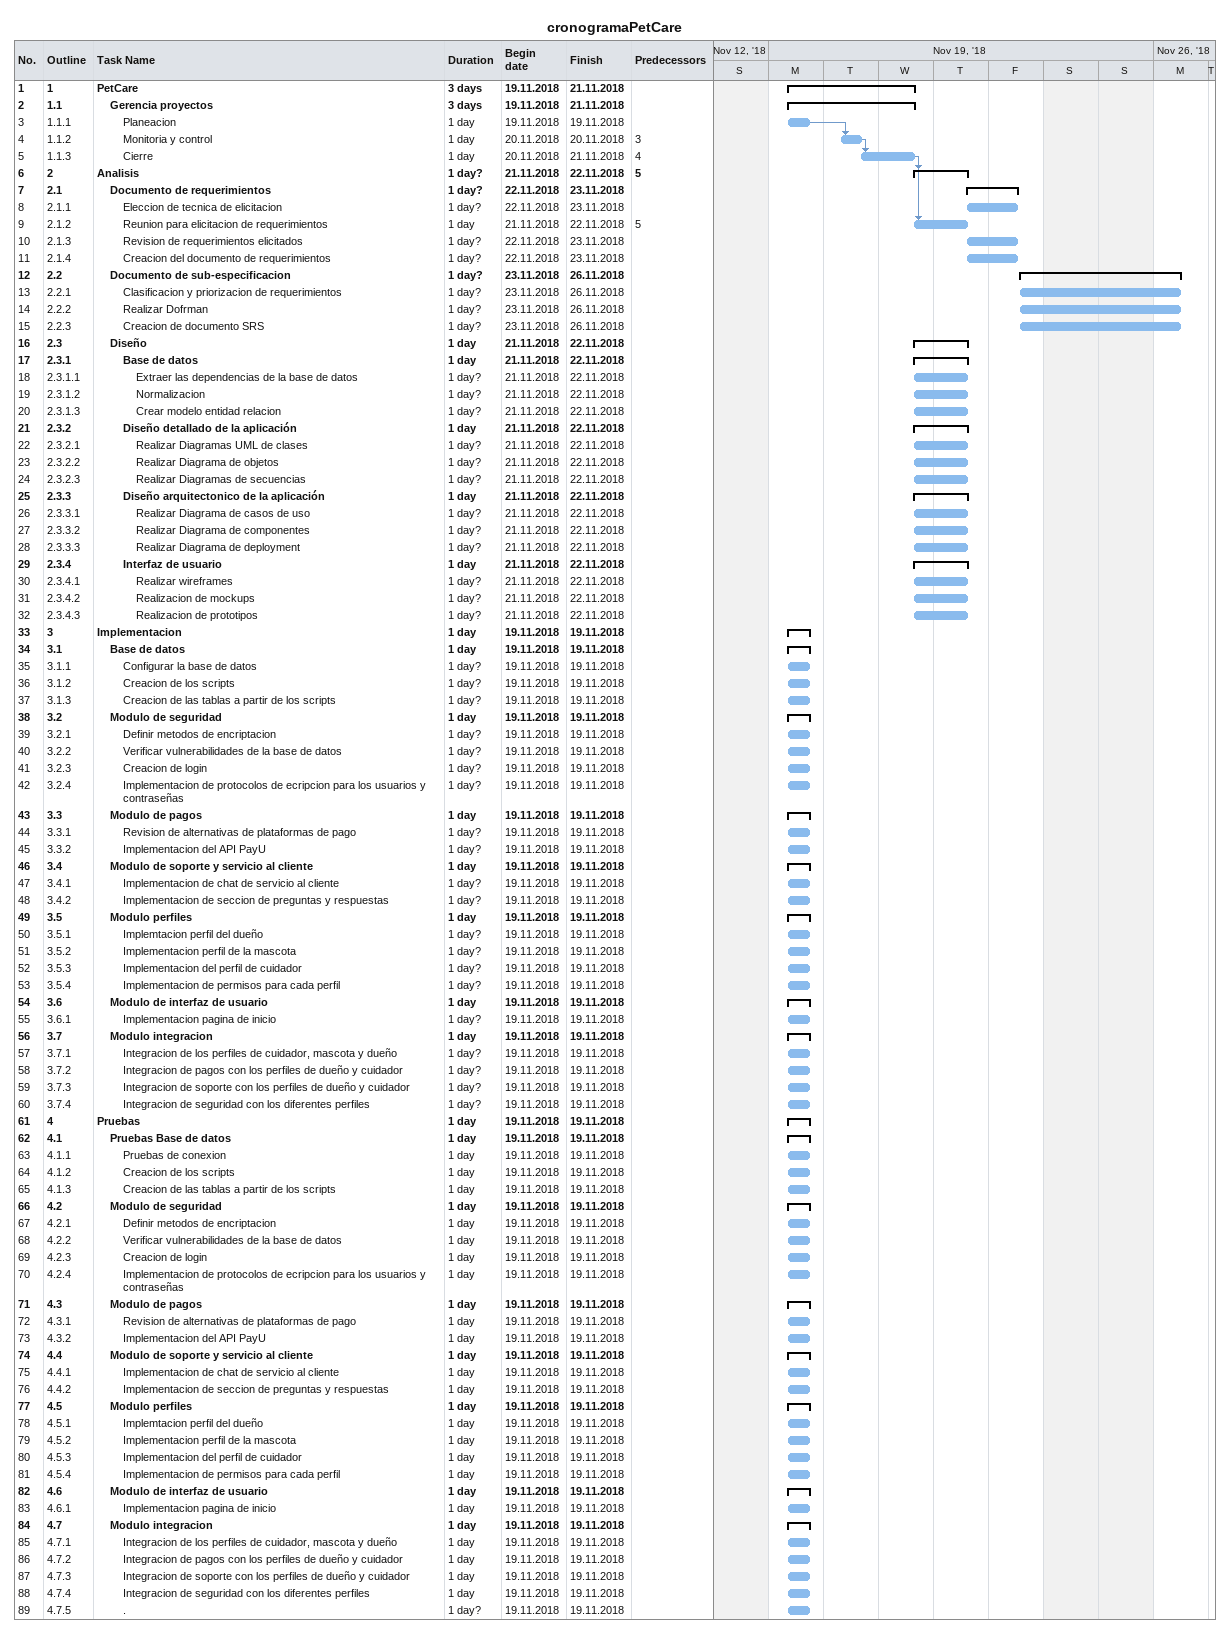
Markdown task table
cronogramaPetCare

| ID | WBS | Task | Duration | Start | Finish | Predecessors |
|---|---|---|---|---|---|---|
| 1 | 1 | **PetCare** | 3d | 2018-11-19 | 2018-11-21 |  |
| 2 | 1.1 | **Gerencia proyectos** | 3d | 2018-11-19 | 2018-11-21 |  |
| 3 | 1.1.1 | Planeacion | 1d | 2018-11-19 | 2018-11-19 |  |
| 4 | 1.1.2 | Monitoria y control | 1d | 2018-11-20 | 2018-11-20 | 3 |
| 5 | 1.1.3 | Cierre | 1d | 2018-11-20 | 2018-11-21 | 4 |
| 6 | 2 | **Analisis** | 1d? | 2018-11-21 | 2018-11-22 | 5 |
| 7 | 2.1 | **Documento de requerimientos** | 1d? | 2018-11-22 | 2018-11-23 |  |
| 8 | 2.1.1 | Eleccion de tecnica de elicitacion | 1d? | 2018-11-22 | 2018-11-23 |  |
| 9 | 2.1.2 | Reunion para elicitacion de requerimientos | 1d | 2018-11-21 | 2018-11-22 | 5 |
| 10 | 2.1.3 | Revision de requerimientos elicitados | 1d? | 2018-11-22 | 2018-11-23 |  |
| 11 | 2.1.4 | Creacion del documento de requerimientos | 1d? | 2018-11-22 | 2018-11-23 |  |
| 12 | 2.2 | **Documento de sub-especificacion** | 1d? | 2018-11-23 | 2018-11-26 |  |
| 13 | 2.2.1 | Clasificacion y priorizacion de requerimientos | 1d? | 2018-11-23 | 2018-11-26 |  |
| 14 | 2.2.2 | Realizar Dofrman | 1d? | 2018-11-23 | 2018-11-26 |  |
| 15 | 2.2.3 | Creacion de documento SRS | 1d? | 2018-11-23 | 2018-11-26 |  |
| 16 | 2.3 | **Diseño** | 1d | 2018-11-21 | 2018-11-22 |  |
| 17 | 2.3.1 | **Base de datos** | 1d | 2018-11-21 | 2018-11-22 |  |
| 18 | 2.3.1.1 | Extraer las dependencias de la base de datos | 1d? | 2018-11-21 | 2018-11-22 |  |
| 19 | 2.3.1.2 | Normalizacion | 1d? | 2018-11-21 | 2018-11-22 |  |
| 20 | 2.3.1.3 | Crear modelo entidad relacion | 1d? | 2018-11-21 | 2018-11-22 |  |
| 21 | 2.3.2 | **Diseño detallado de la aplicación** | 1d | 2018-11-21 | 2018-11-22 |  |
| 22 | 2.3.2.1 | Realizar Diagramas UML de clases | 1d? | 2018-11-21 | 2018-11-22 |  |
| 23 | 2.3.2.2 | Realizar Diagrama de objetos | 1d? | 2018-11-21 | 2018-11-22 |  |
| 24 | 2.3.2.3 | Realizar Diagramas de secuencias | 1d? | 2018-11-21 | 2018-11-22 |  |
| 25 | 2.3.3 | **Diseño arquitectonico de la aplicación** | 1d | 2018-11-21 | 2018-11-22 |  |
| 26 | 2.3.3.1 | Realizar Diagrama de casos de uso | 1d? | 2018-11-21 | 2018-11-22 |  |
| 27 | 2.3.3.2 | Realizar Diagrama de componentes | 1d? | 2018-11-21 | 2018-11-22 |  |
| 28 | 2.3.3.3 | Realizar Diagrama de deployment | 1d? | 2018-11-21 | 2018-11-22 |  |
| 29 | 2.3.4 | **Interfaz de usuario** | 1d | 2018-11-21 | 2018-11-22 |  |
| 30 | 2.3.4.1 | Realizar wireframes | 1d? | 2018-11-21 | 2018-11-22 |  |
| 31 | 2.3.4.2 | Realizacion de mockups | 1d? | 2018-11-21 | 2018-11-22 |  |
| 32 | 2.3.4.3 | Realizacion de prototipos | 1d? | 2018-11-21 | 2018-11-22 |  |
| 33 | 3 | **Implementacion** | 1d | 2018-11-19 | 2018-11-19 |  |
| 34 | 3.1 | **Base de datos** | 1d | 2018-11-19 | 2018-11-19 |  |
| 35 | 3.1.1 | Configurar la base de datos | 1d? | 2018-11-19 | 2018-11-19 |  |
| 36 | 3.1.2 | Creacion de los scripts | 1d? | 2018-11-19 | 2018-11-19 |  |
| 37 | 3.1.3 | Creacion de las tablas a partir de los scripts | 1d? | 2018-11-19 | 2018-11-19 |  |
| 38 | 3.2 | **Modulo de seguridad** | 1d | 2018-11-19 | 2018-11-19 |  |
| 39 | 3.2.1 | Definir metodos de encriptacion | 1d? | 2018-11-19 | 2018-11-19 |  |
| 40 | 3.2.2 | Verificar vulnerabilidades de la base de datos | 1d? | 2018-11-19 | 2018-11-19 |  |
| 41 | 3.2.3 | Creacion de login | 1d? | 2018-11-19 | 2018-11-19 |  |
| 42 | 3.2.4 | Implementacion de protocolos de ecripcion para los usuarios y contraseñas | 1d? | 2018-11-19 | 2018-11-19 |  |
| 43 | 3.3 | **Modulo de pagos** | 1d | 2018-11-19 | 2018-11-19 |  |
| 44 | 3.3.1 | Revision de alternativas de plataformas de pago | 1d? | 2018-11-19 | 2018-11-19 |  |
| 45 | 3.3.2 | Implementacion del API PayU | 1d? | 2018-11-19 | 2018-11-19 |  |
| 46 | 3.4 | **Modulo de soporte y servicio al cliente** | 1d | 2018-11-19 | 2018-11-19 |  |
| 47 | 3.4.1 | Implementacion de chat de servicio al cliente | 1d? | 2018-11-19 | 2018-11-19 |  |
| 48 | 3.4.2 | Implementacion de seccion de preguntas y respuestas | 1d? | 2018-11-19 | 2018-11-19 |  |
| 49 | 3.5 | **Modulo perfiles** | 1d | 2018-11-19 | 2018-11-19 |  |
| 50 | 3.5.1 | Implemtacion perfil del dueño | 1d? | 2018-11-19 | 2018-11-19 |  |
| 51 | 3.5.2 | Implementacion perfil de la mascota | 1d? | 2018-11-19 | 2018-11-19 |  |
| 52 | 3.5.3 | Implementacion del perfil de cuidador | 1d? | 2018-11-19 | 2018-11-19 |  |
| 53 | 3.5.4 | Implementacion de permisos para cada perfil | 1d? | 2018-11-19 | 2018-11-19 |  |
| 54 | 3.6 | **Modulo de interfaz de usuario** | 1d | 2018-11-19 | 2018-11-19 |  |
| 55 | 3.6.1 | Implementacion pagina de inicio | 1d? | 2018-11-19 | 2018-11-19 |  |
| 56 | 3.7 | **Modulo integracion** | 1d | 2018-11-19 | 2018-11-19 |  |
| 57 | 3.7.1 | Integracion de los perfiles de cuidador, mascota y dueño | 1d? | 2018-11-19 | 2018-11-19 |  |
| 58 | 3.7.2 | Integracion de pagos con los perfiles de dueño y cuidador | 1d? | 2018-11-19 | 2018-11-19 |  |
| 59 | 3.7.3 | Integracion de soporte con los perfiles de dueño y cuidador | 1d? | 2018-11-19 | 2018-11-19 |  |
| 60 | 3.7.4 | Integracion de seguridad con los diferentes perfiles | 1d? | 2018-11-19 | 2018-11-19 |  |
| 61 | 4 | **Pruebas** | 1d | 2018-11-19 | 2018-11-19 |  |
| 62 | 4.1 | **Pruebas Base de datos** | 1d | 2018-11-19 | 2018-11-19 |  |
| 63 | 4.1.1 | Pruebas de conexion | 1d | 2018-11-19 | 2018-11-19 |  |
| 64 | 4.1.2 | Creacion de los scripts | 1d | 2018-11-19 | 2018-11-19 |  |
| 65 | 4.1.3 | Creacion de las tablas a partir de los scripts | 1d | 2018-11-19 | 2018-11-19 |  |
| 66 | 4.2 | **Modulo de seguridad** | 1d | 2018-11-19 | 2018-11-19 |  |
| 67 | 4.2.1 | Definir metodos de encriptacion | 1d | 2018-11-19 | 2018-11-19 |  |
| 68 | 4.2.2 | Verificar vulnerabilidades de la base de datos | 1d | 2018-11-19 | 2018-11-19 |  |
| 69 | 4.2.3 | Creacion de login | 1d | 2018-11-19 | 2018-11-19 |  |
| 70 | 4.2.4 | Implementacion de protocolos de ecripcion para los usuarios y contraseñas | 1d | 2018-11-19 | 2018-11-19 |  |
| 71 | 4.3 | **Modulo de pagos** | 1d | 2018-11-19 | 2018-11-19 |  |
| 72 | 4.3.1 | Revision de alternativas de plataformas de pago | 1d | 2018-11-19 | 2018-11-19 |  |
| 73 | 4.3.2 | Implementacion del API PayU | 1d | 2018-11-19 | 2018-11-19 |  |
| 74 | 4.4 | **Modulo de soporte y servicio al cliente** | 1d | 2018-11-19 | 2018-11-19 |  |
| 75 | 4.4.1 | Implementacion de chat de servicio al cliente | 1d | 2018-11-19 | 2018-11-19 |  |
| 76 | 4.4.2 | Implementacion de seccion de preguntas y respuestas | 1d | 2018-11-19 | 2018-11-19 |  |
| 77 | 4.5 | **Modulo perfiles** | 1d | 2018-11-19 | 2018-11-19 |  |
| 78 | 4.5.1 | Implemtacion perfil del dueño | 1d | 2018-11-19 | 2018-11-19 |  |
| 79 | 4.5.2 | Implementacion perfil de la mascota | 1d | 2018-11-19 | 2018-11-19 |  |
| 80 | 4.5.3 | Implementacion del perfil de cuidador | 1d | 2018-11-19 | 2018-11-19 |  |
| 81 | 4.5.4 | Implementacion de permisos para cada perfil | 1d | 2018-11-19 | 2018-11-19 |  |
| 82 | 4.6 | **Modulo de interfaz de usuario** | 1d | 2018-11-19 | 2018-11-19 |  |
| 83 | 4.6.1 | Implementacion pagina de inicio | 1d | 2018-11-19 | 2018-11-19 |  |
| 84 | 4.7 | **Modulo integracion** | 1d | 2018-11-19 | 2018-11-19 |  |
| 85 | 4.7.1 | Integracion de los perfiles de cuidador, mascota y dueño | 1d | 2018-11-19 | 2018-11-19 |  |
| 86 | 4.7.2 | Integracion de pagos con los perfiles de dueño y cuidador | 1d | 2018-11-19 | 2018-11-19 |  |
| 87 | 4.7.3 | Integracion de soporte con los perfiles de dueño y cuidador | 1d | 2018-11-19 | 2018-11-19 |  |
| 88 | 4.7.4 | Integracion de seguridad con los diferentes perfiles | 1d | 2018-11-19 | 2018-11-19 |  |
| 89 | 4.7.5 | . | 1d? | 2018-11-19 | 2018-11-19 |  |
